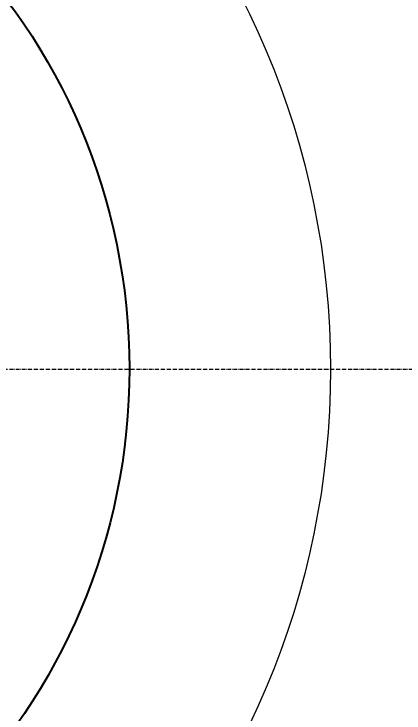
# Model space of a CAD drawing. Extents: x -79995 to 347433, y -157641 to 104789.
# Drawn here: x 3704.8 to 3943.5, y -18454.5 to -18027.1 of the extents above; entities that cross this region are included whole.
import ezdxf

# ---------------------------------------------------------------- set-up
doc = ezdxf.new("R2010")
doc.units = 0
doc.linetypes.add('ACAD_ISO10W100', pattern=[18, 12, -3, 0, -3])
doc.layers.get('DEFPOINTS').update_dxf_attribs({"linetype": 'CONTINUOUS'})
doc.layers.add('DIM', color=1, linetype='CONTINUOUS')
doc.layers.add('quocquy', color=7, linetype='CONTINUOUS')
doc.layers.add('NET-THAY', color=2, linetype='CONTINUOUS', lineweight=13)
doc.layers.add('TRUC', color=24, linetype='CONTINUOUS', lineweight=0)
doc.styles.add('HEL-CONDENSE', font='')
doc.styles.get('HEL-CONDENSE').set_extended_font_data('VNI-Helve-Condense')
doc.dimstyles.new('D100', dxfattribs={"dimtxt": 225, "dimasz": 1.199999999999999, "dimexe": 100, "dimexo": 0, "dimgap": 50, "dimtad": 1, "dimdec": 0, "dimzin": 13, "dimdsep": 46, "dimtxsty": 'HEL-CONDENSE', "dimblk": 'D50', "dimcen": 0, "dimclrd": 1, "dimclre": 1, "dimclrt": 7, "dimadec": 0, "dimazin": 0, "dimtfac": 1, "dimtdec": 0, "dimtmove": 0, "dimatfit": 3, "dimldrblk": 'D50', "dimfxl": 1, "dimtolj": 1, "dimtzin": 13, "dimarcsym": 0})

# ---------------------------------------------------------------- blocks, each defined once
blk = doc.blocks.new('A$C091321F2')
at = {"layer": 'NET-THAY'}
blk.add_circle((1332.922501825728, 1333.623207340541), 1000, dxfattribs=at)
at = {"layer": 'quocquy', "color": 8, "ltscale": 1000}
for major_axis, ratio, start_param, end_param in [((-0.706066361492921, 753.9702929335567), 0.9999999998885207, 4.711452516227371, 10.99463782340696), ((0.7217820834302653, 597.07384227064), 0.9999999998888961, 3.721358896337966, 8.83611387075716)]:
    blk.add_ellipse((1332.922501826892, 1333.623207340599), major_axis=major_axis, ratio=ratio, start_param=start_param, end_param=end_param, dxfattribs=at)
blk = doc.blocks.new('D50')
at = {"layer": 'DIM'}
blk.add_hatch(color=256, dxfattribs=at).paths.add_polyline_path([(25, 0, 1), (-25, 0, 1)])
blk.add_line((25, 0), (99.99999999999818, 0), dxfattribs=at)
blk.add_circle((0, 0), 25, dxfattribs=at)
blk = doc.blocks.new('*D729')
at = {"layer": 'DEFPOINTS', "color": 0, "linetype": 'Continuous', "transparency": 16777216}
for p in [(3775.710801557463, -17916.10464789905), (3398.452336091901, -18244.24493837217)]:
    blk.add_point(p, dxfattribs=at)
at = {"layer": 'DIM', "color": 1, "linetype": 'Continuous', "lineweight": -2, "transparency": 16777216}
for p, q in [((4504.219294794512, -17282.4462665346), (3776.616221874586, -17915.3171112019)), ((3398.452336091901, -18244.24493837217), (3775.710801557463, -17916.10464789905))]:
    blk.add_line(p, q, dxfattribs=at)
at = {"layer": 'DIM', "color": 1, "linetype": 'Continuous', "lineweight": -2, "transparency": 16777216, "xscale": 1.199999999999999, "yscale": 1.199999999999999, "zscale": 1.199999999999999, "rotation": 221.0168218514993}
blk.add_blockref('D50', (3775.710801557463, -17916.10464789905), dxfattribs=at)
at = {"layer": 'DIM', "color": 7, "linetype": 'Continuous', "transparency": 16777216, "insert": (4131.238635930667, -17388.31528047869), "char_height": 225, "attachment_point": 5, "rotation": 41.016821851499365, "style": 'HEL-CONDENSE'}
blk.add_mtext('\\A1;R500', dxfattribs=at)

msp = doc.modelspace()

# ---------------------------------------------------------------- linework, layer by layer
at = {"layer": 'NET-THAY'}
msp.add_circle((3398.452336088754, -18244.24493837362), 500, dxfattribs=at)
at = {"layer": 'TRUC', "linetype": 'ACAD_ISO10W100', "ltscale": 0.2}
msp.add_lwpolyline([(-14631.32894841209, -18244.24493837211), (21295.34359726403, -18244.24493837211)], dxfattribs=at)

# ---------------------------------------------------------------- block references
at = {"layer": 'DIM', "xscale": 0.5, "yscale": 0.5, "zscale": 0.5}
msp.add_blockref('A$C091321F2', (2731.991085176356, -18911.05654204375), dxfattribs=at)

# ---------------------------------------------------------------- dimensions: what is measured, and where the dimension line sits
at = {"layer": 'DIM', "linetype": 'Continuous'}
dim = msp.add_radius_dim(center=(3398.452336091901, -18244.24493837217), mpoint=(3775.710801557463, -17916.10464789905), dimstyle='D100', dxfattribs=at)
dim.commit()
dim.dimension.update_dxf_attribs({"geometry": '*D729', "text_midpoint": (4239.459303729304, -17512.73512238992), "dimtype": 164})

doc.saveas('drawing.dxf')
